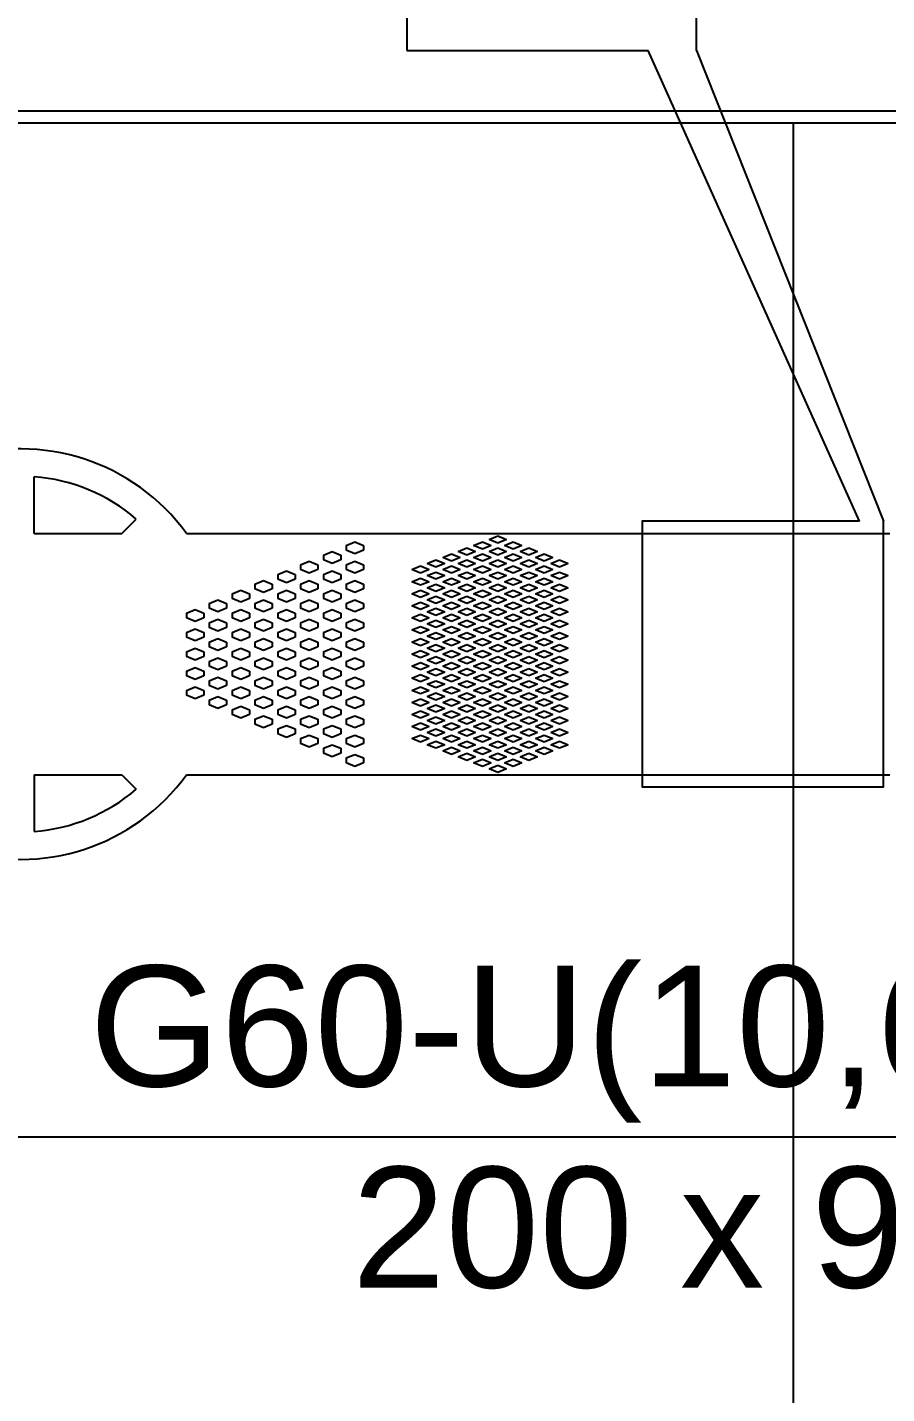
# Model space of a CAD drawing. Header units: inches. Extents: x -271009 to 5700, y -37000 to 38138.
# Drawn here: x -65672 to -62112, y -1062 to 4596 of the extents above; entities that cross this region are included whole.
import ezdxf

# ---------------------------------------------------------------- set-up
doc = ezdxf.new("R2010")
doc.units = ezdxf.units.IN
doc.header["$MEASUREMENT"] = 0
for name, color, linetype in [('Construction', 3, 'Continuous'), ('Electrodes', 4, 'Continuous'), ('PDMS', 6, 'Continuous')]:
    doc.layers.add(name, color=color, linetype=linetype)
doc.styles.get("Standard").update_dxf_attribs({"font": 'arial.ttf'})

msp = doc.modelspace()

# ---------------------------------------------------------------- linework, layer by layer
at = {"layer": 'Construction'}
for p, q in [((-62500, 4200), (-62500, -4200)), ((-57050, 0), (-67950, 0))]:
    msp.add_line(p, q, dxfattribs=at)
at = {"layer": 'Electrodes'}
for p, q in [((-64100, 4500), (-63100, 4500)), ((-62225, 2550), (-63100, 4500)), ((-62900, 4500), (-62125, 2550))]:
    msp.add_line(p, q, dxfattribs=at)
for points in [[(-62900, 4500), (-62900, 8500), (-64100, 8500), (-64100, 4500)], [(-62225, 2550), (-63125, 2550), (-63125, 1450), (-62125, 1450), (-62125, 2550)]]:
    msp.add_lwpolyline(points, dxfattribs=at)
at = {"layer": 'PDMS'}
for p, q in [((-65643.3, 2500), (-65643.3, 2734.5)), ((-65280.1, 2500), (-65220.7, 2559.4)), ((-65643.3, 2500), (-65280.1, 2500)), ((-65012.6, 2500), (-62100, 2500)), ((-63759.1, 2475), (-63723.1, 2490)), ((-63723.1, 2490), (-63687.1, 2475)), ((-64351.1, 2450), (-64315.1, 2465)), ((-64351.1, 2450), (-64351.1, 2430)), ((-64315.1, 2465), (-64279.1, 2450)), ((-64279.1, 2450), (-64279.1, 2430)), ((-63887.1, 2425), (-63851.1, 2440)), ((-63851.1, 2440), (-63815.1, 2425)), ((-63823.1, 2450), (-63787.1, 2465)), ((-63787.1, 2435), (-63823.1, 2450)), ((-63787.1, 2465), (-63751.1, 2450)), ((-63751.1, 2450), (-63787.1, 2435)), ((-63723.1, 2460), (-63759.1, 2475)), ((-63759.1, 2425), (-63723.1, 2440)), ((-63687.1, 2475), (-63723.1, 2460)), ((-63723.1, 2440), (-63687.1, 2425)), ((-63695.1, 2450), (-63659.1, 2465)), ((-63659.1, 2435), (-63695.1, 2450)), ((-63659.1, 2465), (-63623.1, 2450)), ((-63623.1, 2450), (-63659.1, 2435)), ((-63631.1, 2425), (-63595.1, 2440)), ((-63595.1, 2440), (-63559.1, 2425)), ((-64540.1, 2370), (-64504.1, 2385)), ((-64504.1, 2385), (-64468.1, 2370)), ((-64445.6, 2410), (-64409.6, 2425)), ((-64445.6, 2410), (-64445.6, 2390)), ((-64409.6, 2375), (-64445.6, 2390)), ((-64409.6, 2425), (-64373.6, 2410)), ((-64373.6, 2390), (-64409.6, 2375)), ((-64373.6, 2410), (-64373.6, 2390)), ((-64315.1, 2415), (-64351.1, 2430)), ((-64351.1, 2370), (-64315.1, 2385)), ((-64279.1, 2430), (-64315.1, 2415)), ((-64315.1, 2385), (-64279.1, 2370)), ((-64015.1, 2375), (-63979.1, 2390)), ((-63979.1, 2390), (-63943.1, 2375)), ((-63951.1, 2400), (-63915.1, 2415)), ((-63915.1, 2385), (-63951.1, 2400)), ((-63915.1, 2415), (-63879.1, 2400)), ((-63879.1, 2400), (-63915.1, 2385)), ((-63851.1, 2410), (-63887.1, 2425)), ((-63887.1, 2375), (-63851.1, 2390)), ((-63815.1, 2425), (-63851.1, 2410)), ((-63851.1, 2390), (-63815.1, 2375)), ((-63823.1, 2400), (-63787.1, 2415)), ((-63787.1, 2385), (-63823.1, 2400)), ((-63787.1, 2415), (-63751.1, 2400)), ((-63751.1, 2400), (-63787.1, 2385)), ((-63723.1, 2410), (-63759.1, 2425)), ((-63759.1, 2375), (-63723.1, 2390)), ((-63687.1, 2425), (-63723.1, 2410)), ((-63723.1, 2390), (-63687.1, 2375)), ((-63695.1, 2400), (-63659.1, 2415)), ((-63659.1, 2385), (-63695.1, 2400)), ((-63659.1, 2415), (-63623.1, 2400)), ((-63623.1, 2400), (-63659.1, 2385)), ((-63595.1, 2410), (-63631.1, 2425)), ((-63631.1, 2375), (-63595.1, 2390)), ((-63559.1, 2425), (-63595.1, 2410)), ((-63595.1, 2390), (-63559.1, 2375)), ((-63567.1, 2400), (-63531.1, 2415)), ((-63531.1, 2385), (-63567.1, 2400)), ((-63531.1, 2415), (-63495.1, 2400)), ((-63495.1, 2400), (-63531.1, 2385)), ((-63503.1, 2375), (-63467.1, 2390)), ((-63467.1, 2390), (-63431.1, 2375)), ((-64634.6, 2330), (-64598.6, 2345)), ((-64634.6, 2330), (-64634.6, 2310)), ((-64598.6, 2345), (-64562.6, 2330)), ((-64562.6, 2330), (-64562.6, 2310)), ((-64540.1, 2370), (-64540.1, 2350)), ((-64504.1, 2335), (-64540.1, 2350)), ((-64468.1, 2350), (-64504.1, 2335)), ((-64468.1, 2370), (-64468.1, 2350)), ((-64445.6, 2330), (-64409.6, 2345)), ((-64445.6, 2330), (-64445.6, 2310)), ((-64409.6, 2345), (-64373.6, 2330)), ((-64373.6, 2330), (-64373.6, 2310)), ((-64351.1, 2370), (-64351.1, 2350)), ((-64315.1, 2335), (-64351.1, 2350)), ((-64279.1, 2350), (-64315.1, 2335)), ((-64279.1, 2370), (-64279.1, 2350)), ((-64079.1, 2350), (-64043.1, 2365)), ((-64043.1, 2335), (-64079.1, 2350)), ((-64043.1, 2365), (-64007.1, 2350)), ((-64007.1, 2350), (-64043.1, 2335)), ((-63979.1, 2360), (-64015.1, 2375)), ((-64015.1, 2325), (-63979.1, 2340)), ((-63979.1, 2310), (-64015.1, 2325)), ((-63943.1, 2375), (-63979.1, 2360)), ((-63979.1, 2340), (-63943.1, 2325)), ((-63943.1, 2325), (-63979.1, 2310)), ((-63951.1, 2350), (-63915.1, 2365)), ((-63915.1, 2335), (-63951.1, 2350)), ((-63915.1, 2365), (-63879.1, 2350)), ((-63879.1, 2350), (-63915.1, 2335)), ((-63851.1, 2360), (-63887.1, 2375)), ((-63887.1, 2325), (-63851.1, 2340)), ((-63851.1, 2310), (-63887.1, 2325)), ((-63815.1, 2375), (-63851.1, 2360)), ((-63851.1, 2340), (-63815.1, 2325)), ((-63815.1, 2325), (-63851.1, 2310)), ((-63823.1, 2350), (-63787.1, 2365)), ((-63787.1, 2335), (-63823.1, 2350)), ((-63787.1, 2365), (-63751.1, 2350)), ((-63751.1, 2350), (-63787.1, 2335)), ((-63723.1, 2360), (-63759.1, 2375)), ((-63759.1, 2325), (-63723.1, 2340)), ((-63723.1, 2310), (-63759.1, 2325)), ((-63687.1, 2375), (-63723.1, 2360)), ((-63723.1, 2340), (-63687.1, 2325)), ((-63687.1, 2325), (-63723.1, 2310)), ((-63695.1, 2350), (-63659.1, 2365)), ((-63659.1, 2335), (-63695.1, 2350)), ((-63659.1, 2365), (-63623.1, 2350)), ((-63623.1, 2350), (-63659.1, 2335)), ((-63595.1, 2360), (-63631.1, 2375)), ((-63631.1, 2325), (-63595.1, 2340)), ((-63595.1, 2310), (-63631.1, 2325)), ((-63559.1, 2375), (-63595.1, 2360)), ((-63595.1, 2340), (-63559.1, 2325)), ((-63559.1, 2325), (-63595.1, 2310)), ((-63567.1, 2350), (-63531.1, 2365)), ((-63531.1, 2335), (-63567.1, 2350)), ((-63531.1, 2365), (-63495.1, 2350)), ((-63495.1, 2350), (-63531.1, 2335)), ((-63467.1, 2360), (-63503.1, 2375)), ((-63503.1, 2325), (-63467.1, 2340)), ((-63467.1, 2310), (-63503.1, 2325)), ((-63431.1, 2375), (-63467.1, 2360)), ((-63467.1, 2340), (-63431.1, 2325)), ((-63431.1, 2325), (-63467.1, 2310)), ((-64823.6, 2250), (-64787.6, 2265)), ((-64787.6, 2265), (-64751.6, 2250)), ((-64729.1, 2290), (-64693.1, 2305)), ((-64729.1, 2290), (-64729.1, 2270)), ((-64693.1, 2255), (-64729.1, 2270)), ((-64693.1, 2305), (-64657.1, 2290)), ((-64657.1, 2270), (-64693.1, 2255)), ((-64657.1, 2290), (-64657.1, 2270)), ((-64598.6, 2295), (-64634.6, 2310)), ((-64634.6, 2250), (-64598.6, 2265)), ((-64562.6, 2310), (-64598.6, 2295)), ((-64598.6, 2265), (-64562.6, 2250)), ((-64540.1, 2290), (-64504.1, 2305)), ((-64540.1, 2290), (-64540.1, 2270)), ((-64504.1, 2255), (-64540.1, 2270)), ((-64504.1, 2305), (-64468.1, 2290)), ((-64468.1, 2270), (-64504.1, 2255)), ((-64468.1, 2290), (-64468.1, 2270)), ((-64409.6, 2295), (-64445.6, 2310)), ((-64445.6, 2250), (-64409.6, 2265)), ((-64373.6, 2310), (-64409.6, 2295)), ((-64409.6, 2265), (-64373.6, 2250)), ((-64351.1, 2290), (-64315.1, 2305)), ((-64351.1, 2290), (-64351.1, 2270)), ((-64315.1, 2255), (-64351.1, 2270)), ((-64315.1, 2305), (-64279.1, 2290)), ((-64279.1, 2270), (-64315.1, 2255)), ((-64279.1, 2290), (-64279.1, 2270)), ((-64079.1, 2300), (-64043.1, 2315)), ((-64043.1, 2285), (-64079.1, 2300)), ((-64079.1, 2250), (-64043.1, 2265)), ((-64043.1, 2315), (-64007.1, 2300)), ((-64007.1, 2300), (-64043.1, 2285)), ((-64043.1, 2265), (-64007.1, 2250)), ((-64015.1, 2275), (-63979.1, 2290)), ((-63979.1, 2260), (-64015.1, 2275)), ((-63979.1, 2290), (-63943.1, 2275)), ((-63943.1, 2275), (-63979.1, 2260)), ((-63951.1, 2300), (-63915.1, 2315)), ((-63915.1, 2285), (-63951.1, 2300)), ((-63951.1, 2250), (-63915.1, 2265)), ((-63915.1, 2315), (-63879.1, 2300)), ((-63879.1, 2300), (-63915.1, 2285)), ((-63915.1, 2265), (-63879.1, 2250)), ((-63887.1, 2275), (-63851.1, 2290)), ((-63851.1, 2260), (-63887.1, 2275)), ((-63851.1, 2290), (-63815.1, 2275)), ((-63815.1, 2275), (-63851.1, 2260)), ((-63823.1, 2300), (-63787.1, 2315)), ((-63787.1, 2285), (-63823.1, 2300)), ((-63823.1, 2250), (-63787.1, 2265)), ((-63787.1, 2315), (-63751.1, 2300)), ((-63751.1, 2300), (-63787.1, 2285)), ((-63787.1, 2265), (-63751.1, 2250)), ((-63759.1, 2275), (-63723.1, 2290)), ((-63723.1, 2260), (-63759.1, 2275)), ((-63723.1, 2290), (-63687.1, 2275)), ((-63687.1, 2275), (-63723.1, 2260)), ((-63695.1, 2300), (-63659.1, 2315)), ((-63659.1, 2285), (-63695.1, 2300)), ((-63695.1, 2250), (-63659.1, 2265)), ((-63659.1, 2315), (-63623.1, 2300)), ((-63623.1, 2300), (-63659.1, 2285)), ((-63659.1, 2265), (-63623.1, 2250)), ((-63631.1, 2275), (-63595.1, 2290)), ((-63595.1, 2260), (-63631.1, 2275)), ((-63595.1, 2290), (-63559.1, 2275)), ((-63559.1, 2275), (-63595.1, 2260)), ((-63567.1, 2300), (-63531.1, 2315)), ((-63531.1, 2285), (-63567.1, 2300)), ((-63567.1, 2250), (-63531.1, 2265)), ((-63531.1, 2315), (-63495.1, 2300)), ((-63495.1, 2300), (-63531.1, 2285)), ((-63531.1, 2265), (-63495.1, 2250)), ((-63503.1, 2275), (-63467.1, 2290)), ((-63467.1, 2260), (-63503.1, 2275)), ((-63467.1, 2290), (-63431.1, 2275)), ((-63431.1, 2275), (-63467.1, 2260)), ((-64918.1, 2210), (-64882.1, 2225)), ((-64918.1, 2210), (-64918.1, 2190)), ((-64882.1, 2225), (-64846.1, 2210)), ((-64846.1, 2210), (-64846.1, 2190)), ((-64823.6, 2250), (-64823.6, 2230)), ((-64787.6, 2215), (-64823.6, 2230)), ((-64751.6, 2230), (-64787.6, 2215)), ((-64751.6, 2250), (-64751.6, 2230)), ((-64729.1, 2210), (-64693.1, 2225)), ((-64729.1, 2210), (-64729.1, 2190)), ((-64693.1, 2225), (-64657.1, 2210)), ((-64657.1, 2210), (-64657.1, 2190)), ((-64634.6, 2250), (-64634.6, 2230)), ((-64598.6, 2215), (-64634.6, 2230)), ((-64562.6, 2230), (-64598.6, 2215)), ((-64562.6, 2250), (-64562.6, 2230)), ((-64540.1, 2210), (-64504.1, 2225)), ((-64540.1, 2210), (-64540.1, 2190)), ((-64504.1, 2225), (-64468.1, 2210)), ((-64468.1, 2210), (-64468.1, 2190)), ((-64445.6, 2250), (-64445.6, 2230)), ((-64409.6, 2215), (-64445.6, 2230)), ((-64373.6, 2230), (-64409.6, 2215)), ((-64373.6, 2250), (-64373.6, 2230)), ((-64351.1, 2210), (-64315.1, 2225)), ((-64351.1, 2210), (-64351.1, 2190)), ((-64315.1, 2225), (-64279.1, 2210)), ((-64279.1, 2210), (-64279.1, 2190)), ((-64043.1, 2235), (-64079.1, 2250)), ((-64079.1, 2200), (-64043.1, 2215)), ((-64007.1, 2250), (-64043.1, 2235)), ((-64043.1, 2215), (-64007.1, 2200)), ((-64015.1, 2225), (-63979.1, 2240)), ((-63979.1, 2210), (-64015.1, 2225)), ((-63979.1, 2240), (-63943.1, 2225)), ((-63943.1, 2225), (-63979.1, 2210)), ((-63915.1, 2235), (-63951.1, 2250)), ((-63951.1, 2200), (-63915.1, 2215)), ((-63879.1, 2250), (-63915.1, 2235)), ((-63915.1, 2215), (-63879.1, 2200)), ((-63887.1, 2225), (-63851.1, 2240)), ((-63851.1, 2210), (-63887.1, 2225)), ((-63851.1, 2240), (-63815.1, 2225)), ((-63815.1, 2225), (-63851.1, 2210)), ((-63787.1, 2235), (-63823.1, 2250)), ((-63823.1, 2200), (-63787.1, 2215)), ((-63751.1, 2250), (-63787.1, 2235)), ((-63787.1, 2215), (-63751.1, 2200)), ((-63759.1, 2225), (-63723.1, 2240)), ((-63723.1, 2210), (-63759.1, 2225)), ((-63723.1, 2240), (-63687.1, 2225)), ((-63687.1, 2225), (-63723.1, 2210)), ((-63659.1, 2235), (-63695.1, 2250)), ((-63695.1, 2200), (-63659.1, 2215)), ((-63623.1, 2250), (-63659.1, 2235)), ((-63659.1, 2215), (-63623.1, 2200)), ((-63631.1, 2225), (-63595.1, 2240)), ((-63595.1, 2210), (-63631.1, 2225)), ((-63595.1, 2240), (-63559.1, 2225)), ((-63559.1, 2225), (-63595.1, 2210)), ((-63531.1, 2235), (-63567.1, 2250)), ((-63567.1, 2200), (-63531.1, 2215)), ((-63495.1, 2250), (-63531.1, 2235)), ((-63531.1, 2215), (-63495.1, 2200)), ((-63503.1, 2225), (-63467.1, 2240)), ((-63467.1, 2210), (-63503.1, 2225)), ((-63467.1, 2240), (-63431.1, 2225)), ((-63431.1, 2225), (-63467.1, 2210)), ((-65012.6, 2170), (-64976.6, 2185)), ((-65012.6, 2170), (-65012.6, 2150)), ((-64976.6, 2185), (-64940.6, 2170)), ((-64940.6, 2170), (-64940.6, 2150)), ((-64882.1, 2175), (-64918.1, 2190)), ((-64846.1, 2190), (-64882.1, 2175)), ((-64823.6, 2170), (-64787.6, 2185)), ((-64823.6, 2170), (-64823.6, 2150)), ((-64787.6, 2185), (-64751.6, 2170)), ((-64751.6, 2170), (-64751.6, 2150)), ((-64693.1, 2175), (-64729.1, 2190)), ((-64657.1, 2190), (-64693.1, 2175)), ((-64634.6, 2170), (-64598.6, 2185)), ((-64634.6, 2170), (-64634.6, 2150)), ((-64598.6, 2185), (-64562.6, 2170)), ((-64562.6, 2170), (-64562.6, 2150)), ((-64504.1, 2175), (-64540.1, 2190)), ((-64468.1, 2190), (-64504.1, 2175)), ((-64445.6, 2170), (-64409.6, 2185)), ((-64445.6, 2170), (-64445.6, 2150)), ((-64409.6, 2185), (-64373.6, 2170)), ((-64373.6, 2170), (-64373.6, 2150)), ((-64315.1, 2175), (-64351.1, 2190)), ((-64279.1, 2190), (-64315.1, 2175)), ((-64043.1, 2185), (-64079.1, 2200)), ((-64079.1, 2150), (-64043.1, 2165)), ((-64007.1, 2200), (-64043.1, 2185)), ((-64043.1, 2165), (-64007.1, 2150)), ((-64015.1, 2175), (-63979.1, 2190)), ((-63979.1, 2160), (-64015.1, 2175)), ((-63979.1, 2190), (-63943.1, 2175)), ((-63943.1, 2175), (-63979.1, 2160)), ((-63915.1, 2185), (-63951.1, 2200)), ((-63951.1, 2150), (-63915.1, 2165)), ((-63879.1, 2200), (-63915.1, 2185)), ((-63915.1, 2165), (-63879.1, 2150)), ((-63887.1, 2175), (-63851.1, 2190)), ((-63851.1, 2160), (-63887.1, 2175)), ((-63851.1, 2190), (-63815.1, 2175)), ((-63815.1, 2175), (-63851.1, 2160)), ((-63787.1, 2185), (-63823.1, 2200)), ((-63823.1, 2150), (-63787.1, 2165)), ((-63751.1, 2200), (-63787.1, 2185)), ((-63787.1, 2165), (-63751.1, 2150)), ((-63759.1, 2175), (-63723.1, 2190)), ((-63723.1, 2160), (-63759.1, 2175)), ((-63723.1, 2190), (-63687.1, 2175)), ((-63687.1, 2175), (-63723.1, 2160)), ((-63659.1, 2185), (-63695.1, 2200)), ((-63695.1, 2150), (-63659.1, 2165)), ((-63623.1, 2200), (-63659.1, 2185)), ((-63659.1, 2165), (-63623.1, 2150)), ((-63631.1, 2175), (-63595.1, 2190)), ((-63595.1, 2160), (-63631.1, 2175)), ((-63595.1, 2190), (-63559.1, 2175)), ((-63559.1, 2175), (-63595.1, 2160)), ((-63531.1, 2185), (-63567.1, 2200)), ((-63567.1, 2150), (-63531.1, 2165)), ((-63495.1, 2200), (-63531.1, 2185)), ((-63531.1, 2165), (-63495.1, 2150)), ((-63503.1, 2175), (-63467.1, 2190)), ((-63467.1, 2160), (-63503.1, 2175)), ((-63467.1, 2190), (-63431.1, 2175)), ((-63431.1, 2175), (-63467.1, 2160)), ((-64976.6, 2135), (-65012.6, 2150)), ((-65012.6, 2090), (-64976.6, 2105)), ((-64940.6, 2150), (-64976.6, 2135)), ((-64976.6, 2105), (-64940.6, 2090)), ((-64918.1, 2130), (-64882.1, 2145)), ((-64918.1, 2130), (-64918.1, 2110)), ((-64882.1, 2095), (-64918.1, 2110)), ((-64882.1, 2145), (-64846.1, 2130)), ((-64846.1, 2110), (-64882.1, 2095)), ((-64846.1, 2130), (-64846.1, 2110)), ((-64787.6, 2135), (-64823.6, 2150)), ((-64823.6, 2090), (-64787.6, 2105)), ((-64751.6, 2150), (-64787.6, 2135)), ((-64787.6, 2105), (-64751.6, 2090)), ((-64729.1, 2130), (-64693.1, 2145)), ((-64729.1, 2130), (-64729.1, 2110)), ((-64693.1, 2095), (-64729.1, 2110)), ((-64693.1, 2145), (-64657.1, 2130)), ((-64657.1, 2110), (-64693.1, 2095)), ((-64657.1, 2130), (-64657.1, 2110)), ((-64598.6, 2135), (-64634.6, 2150)), ((-64634.6, 2090), (-64598.6, 2105)), ((-64562.6, 2150), (-64598.6, 2135)), ((-64598.6, 2105), (-64562.6, 2090)), ((-64540.1, 2130), (-64504.1, 2145)), ((-64540.1, 2130), (-64540.1, 2110)), ((-64504.1, 2095), (-64540.1, 2110)), ((-64504.1, 2145), (-64468.1, 2130)), ((-64468.1, 2110), (-64504.1, 2095)), ((-64468.1, 2130), (-64468.1, 2110)), ((-64409.6, 2135), (-64445.6, 2150)), ((-64445.6, 2090), (-64409.6, 2105)), ((-64373.6, 2150), (-64409.6, 2135)), ((-64409.6, 2105), (-64373.6, 2090)), ((-64351.1, 2130), (-64315.1, 2145)), ((-64351.1, 2130), (-64351.1, 2110)), ((-64315.1, 2095), (-64351.1, 2110)), ((-64315.1, 2145), (-64279.1, 2130)), ((-64279.1, 2110), (-64315.1, 2095)), ((-64279.1, 2130), (-64279.1, 2110)), ((-64043.1, 2135), (-64079.1, 2150)), ((-64079.1, 2100), (-64043.1, 2115)), ((-64043.1, 2085), (-64079.1, 2100)), ((-64007.1, 2150), (-64043.1, 2135)), ((-64043.1, 2115), (-64007.1, 2100)), ((-64007.1, 2100), (-64043.1, 2085)), ((-64015.1, 2125), (-63979.1, 2140)), ((-63979.1, 2110), (-64015.1, 2125)), ((-63979.1, 2140), (-63943.1, 2125)), ((-63943.1, 2125), (-63979.1, 2110)), ((-63915.1, 2135), (-63951.1, 2150)), ((-63951.1, 2100), (-63915.1, 2115)), ((-63915.1, 2085), (-63951.1, 2100)), ((-63879.1, 2150), (-63915.1, 2135)), ((-63915.1, 2115), (-63879.1, 2100)), ((-63879.1, 2100), (-63915.1, 2085)), ((-63887.1, 2125), (-63851.1, 2140)), ((-63851.1, 2110), (-63887.1, 2125)), ((-63851.1, 2140), (-63815.1, 2125)), ((-63815.1, 2125), (-63851.1, 2110)), ((-63787.1, 2135), (-63823.1, 2150)), ((-63823.1, 2100), (-63787.1, 2115)), ((-63787.1, 2085), (-63823.1, 2100)), ((-63751.1, 2150), (-63787.1, 2135)), ((-63787.1, 2115), (-63751.1, 2100)), ((-63751.1, 2100), (-63787.1, 2085)), ((-63759.1, 2125), (-63723.1, 2140)), ((-63723.1, 2110), (-63759.1, 2125)), ((-63723.1, 2140), (-63687.1, 2125)), ((-63687.1, 2125), (-63723.1, 2110)), ((-63659.1, 2135), (-63695.1, 2150)), ((-63695.1, 2100), (-63659.1, 2115)), ((-63659.1, 2085), (-63695.1, 2100)), ((-63623.1, 2150), (-63659.1, 2135)), ((-63659.1, 2115), (-63623.1, 2100)), ((-63623.1, 2100), (-63659.1, 2085)), ((-63631.1, 2125), (-63595.1, 2140)), ((-63595.1, 2110), (-63631.1, 2125)), ((-63595.1, 2140), (-63559.1, 2125)), ((-63559.1, 2125), (-63595.1, 2110)), ((-63531.1, 2135), (-63567.1, 2150)), ((-63567.1, 2100), (-63531.1, 2115)), ((-63531.1, 2085), (-63567.1, 2100)), ((-63495.1, 2150), (-63531.1, 2135)), ((-63531.1, 2115), (-63495.1, 2100)), ((-63495.1, 2100), (-63531.1, 2085)), ((-63503.1, 2125), (-63467.1, 2140)), ((-63467.1, 2110), (-63503.1, 2125)), ((-63467.1, 2140), (-63431.1, 2125)), ((-63431.1, 2125), (-63467.1, 2110)), ((-65012.6, 2090), (-65012.6, 2070)), ((-64976.6, 2055), (-65012.6, 2070)), ((-64940.6, 2070), (-64976.6, 2055)), ((-64940.6, 2090), (-64940.6, 2070)), ((-64918.1, 2050), (-64882.1, 2065)), ((-64918.1, 2050), (-64918.1, 2030)), ((-64882.1, 2065), (-64846.1, 2050)), ((-64846.1, 2050), (-64846.1, 2030)), ((-64823.6, 2090), (-64823.6, 2070)), ((-64787.6, 2055), (-64823.6, 2070)), ((-64751.6, 2070), (-64787.6, 2055)), ((-64751.6, 2090), (-64751.6, 2070)), ((-64729.1, 2050), (-64693.1, 2065)), ((-64729.1, 2050), (-64729.1, 2030)), ((-64693.1, 2065), (-64657.1, 2050)), ((-64657.1, 2050), (-64657.1, 2030)), ((-64634.6, 2090), (-64634.6, 2070)), ((-64598.6, 2055), (-64634.6, 2070)), ((-64562.6, 2070), (-64598.6, 2055)), ((-64562.6, 2090), (-64562.6, 2070)), ((-64540.1, 2050), (-64504.1, 2065)), ((-64540.1, 2050), (-64540.1, 2030)), ((-64504.1, 2065), (-64468.1, 2050)), ((-64468.1, 2050), (-64468.1, 2030)), ((-64445.6, 2090), (-64445.6, 2070)), ((-64409.6, 2055), (-64445.6, 2070)), ((-64373.6, 2070), (-64409.6, 2055)), ((-64373.6, 2090), (-64373.6, 2070)), ((-64351.1, 2050), (-64315.1, 2065)), ((-64351.1, 2050), (-64351.1, 2030)), ((-64315.1, 2065), (-64279.1, 2050)), ((-64279.1, 2050), (-64279.1, 2030)), ((-64079.1, 2050), (-64043.1, 2065)), ((-64043.1, 2035), (-64079.1, 2050)), ((-64043.1, 2065), (-64007.1, 2050)), ((-64007.1, 2050), (-64043.1, 2035)), ((-64015.1, 2075), (-63979.1, 2090)), ((-63979.1, 2060), (-64015.1, 2075)), ((-64015.1, 2025), (-63979.1, 2040)), ((-63979.1, 2090), (-63943.1, 2075)), ((-63943.1, 2075), (-63979.1, 2060)), ((-63979.1, 2040), (-63943.1, 2025)), ((-63951.1, 2050), (-63915.1, 2065)), ((-63915.1, 2035), (-63951.1, 2050)), ((-63915.1, 2065), (-63879.1, 2050)), ((-63879.1, 2050), (-63915.1, 2035)), ((-63887.1, 2075), (-63851.1, 2090)), ((-63851.1, 2060), (-63887.1, 2075)), ((-63887.1, 2025), (-63851.1, 2040)), ((-63851.1, 2090), (-63815.1, 2075)), ((-63815.1, 2075), (-63851.1, 2060)), ((-63851.1, 2040), (-63815.1, 2025)), ((-63823.1, 2050), (-63787.1, 2065)), ((-63787.1, 2035), (-63823.1, 2050)), ((-63787.1, 2065), (-63751.1, 2050)), ((-63751.1, 2050), (-63787.1, 2035)), ((-63759.1, 2075), (-63723.1, 2090)), ((-63723.1, 2060), (-63759.1, 2075)), ((-63759.1, 2025), (-63723.1, 2040)), ((-63723.1, 2090), (-63687.1, 2075)), ((-63687.1, 2075), (-63723.1, 2060)), ((-63723.1, 2040), (-63687.1, 2025)), ((-63695.1, 2050), (-63659.1, 2065)), ((-63659.1, 2035), (-63695.1, 2050)), ((-63659.1, 2065), (-63623.1, 2050)), ((-63623.1, 2050), (-63659.1, 2035)), ((-63631.1, 2075), (-63595.1, 2090)), ((-63595.1, 2060), (-63631.1, 2075)), ((-63631.1, 2025), (-63595.1, 2040)), ((-63595.1, 2090), (-63559.1, 2075)), ((-63559.1, 2075), (-63595.1, 2060)), ((-63595.1, 2040), (-63559.1, 2025)), ((-63567.1, 2050), (-63531.1, 2065)), ((-63531.1, 2035), (-63567.1, 2050)), ((-63531.1, 2065), (-63495.1, 2050)), ((-63495.1, 2050), (-63531.1, 2035)), ((-63503.1, 2075), (-63467.1, 2090)), ((-63467.1, 2060), (-63503.1, 2075)), ((-63503.1, 2025), (-63467.1, 2040)), ((-63467.1, 2090), (-63431.1, 2075)), ((-63431.1, 2075), (-63467.1, 2060)), ((-63467.1, 2040), (-63431.1, 2025)), ((-65012.6, 2010), (-64976.6, 2025)), ((-65012.6, 2010), (-65012.6, 1990)), ((-64976.6, 1975), (-65012.6, 1990)), ((-64976.6, 2025), (-64940.6, 2010)), ((-64940.6, 1990), (-64976.6, 1975)), ((-64940.6, 2010), (-64940.6, 1990)), ((-64882.1, 2015), (-64918.1, 2030)), ((-64918.1, 1970), (-64882.1, 1985)), ((-64846.1, 2030), (-64882.1, 2015)), ((-64882.1, 1985), (-64846.1, 1970)), ((-64823.6, 2010), (-64787.6, 2025)), ((-64823.6, 2010), (-64823.6, 1990)), ((-64787.6, 1975), (-64823.6, 1990)), ((-64787.6, 2025), (-64751.6, 2010)), ((-64751.6, 1990), (-64787.6, 1975)), ((-64751.6, 2010), (-64751.6, 1990)), ((-64693.1, 2015), (-64729.1, 2030)), ((-64729.1, 1970), (-64693.1, 1985)), ((-64657.1, 2030), (-64693.1, 2015)), ((-64693.1, 1985), (-64657.1, 1970)), ((-64634.6, 2010), (-64598.6, 2025)), ((-64634.6, 2010), (-64634.6, 1990)), ((-64598.6, 1975), (-64634.6, 1990)), ((-64598.6, 2025), (-64562.6, 2010)), ((-64562.6, 1990), (-64598.6, 1975)), ((-64562.6, 2010), (-64562.6, 1990)), ((-64504.1, 2015), (-64540.1, 2030)), ((-64540.1, 1970), (-64504.1, 1985)), ((-64468.1, 2030), (-64504.1, 2015)), ((-64504.1, 1985), (-64468.1, 1970)), ((-64445.6, 2010), (-64409.6, 2025)), ((-64445.6, 2010), (-64445.6, 1990)), ((-64409.6, 1975), (-64445.6, 1990)), ((-64409.6, 2025), (-64373.6, 2010)), ((-64373.6, 1990), (-64409.6, 1975)), ((-64373.6, 2010), (-64373.6, 1990)), ((-64315.1, 2015), (-64351.1, 2030)), ((-64351.1, 1970), (-64315.1, 1985)), ((-64279.1, 2030), (-64315.1, 2015)), ((-64315.1, 1985), (-64279.1, 1970)), ((-64079.1, 2000), (-64043.1, 2015)), ((-64043.1, 1985), (-64079.1, 2000)), ((-64043.1, 2015), (-64007.1, 2000)), ((-64007.1, 2000), (-64043.1, 1985)), ((-63979.1, 2010), (-64015.1, 2025)), ((-64015.1, 1975), (-63979.1, 1990)), ((-63943.1, 2025), (-63979.1, 2010)), ((-63979.1, 1990), (-63943.1, 1975)), ((-63951.1, 2000), (-63915.1, 2015)), ((-63915.1, 1985), (-63951.1, 2000)), ((-63915.1, 2015), (-63879.1, 2000)), ((-63879.1, 2000), (-63915.1, 1985)), ((-63851.1, 2010), (-63887.1, 2025)), ((-63887.1, 1975), (-63851.1, 1990)), ((-63815.1, 2025), (-63851.1, 2010)), ((-63851.1, 1990), (-63815.1, 1975)), ((-63823.1, 2000), (-63787.1, 2015)), ((-63787.1, 1985), (-63823.1, 2000)), ((-63787.1, 2015), (-63751.1, 2000)), ((-63751.1, 2000), (-63787.1, 1985)), ((-63723.1, 2010), (-63759.1, 2025)), ((-63759.1, 1975), (-63723.1, 1990)), ((-63687.1, 2025), (-63723.1, 2010)), ((-63723.1, 1990), (-63687.1, 1975)), ((-63695.1, 2000), (-63659.1, 2015)), ((-63659.1, 1985), (-63695.1, 2000)), ((-63659.1, 2015), (-63623.1, 2000)), ((-63623.1, 2000), (-63659.1, 1985)), ((-63595.1, 2010), (-63631.1, 2025)), ((-63631.1, 1975), (-63595.1, 1990)), ((-63559.1, 2025), (-63595.1, 2010)), ((-63595.1, 1990), (-63559.1, 1975)), ((-63567.1, 2000), (-63531.1, 2015)), ((-63531.1, 1985), (-63567.1, 2000)), ((-63531.1, 2015), (-63495.1, 2000)), ((-63495.1, 2000), (-63531.1, 1985)), ((-63467.1, 2010), (-63503.1, 2025)), ((-63503.1, 1975), (-63467.1, 1990)), ((-63431.1, 2025), (-63467.1, 2010)), ((-63467.1, 1990), (-63431.1, 1975)), ((-65012.6, 1930), (-64976.6, 1945)), ((-65012.6, 1930), (-65012.6, 1910)), ((-64976.6, 1945), (-64940.6, 1930)), ((-64940.6, 1930), (-64940.6, 1910)), ((-64918.1, 1970), (-64918.1, 1950)), ((-64882.1, 1935), (-64918.1, 1950)), ((-64846.1, 1950), (-64882.1, 1935)), ((-64846.1, 1970), (-64846.1, 1950)), ((-64823.6, 1930), (-64787.6, 1945)), ((-64823.6, 1930), (-64823.6, 1910)), ((-64787.6, 1945), (-64751.6, 1930)), ((-64751.6, 1930), (-64751.6, 1910)), ((-64729.1, 1970), (-64729.1, 1950)), ((-64693.1, 1935), (-64729.1, 1950)), ((-64657.1, 1950), (-64693.1, 1935)), ((-64657.1, 1970), (-64657.1, 1950)), ((-64634.6, 1930), (-64598.6, 1945)), ((-64634.6, 1930), (-64634.6, 1910)), ((-64598.6, 1945), (-64562.6, 1930)), ((-64562.6, 1930), (-64562.6, 1910)), ((-64540.1, 1970), (-64540.1, 1950)), ((-64504.1, 1935), (-64540.1, 1950)), ((-64468.1, 1950), (-64504.1, 1935)), ((-64468.1, 1970), (-64468.1, 1950)), ((-64445.6, 1930), (-64409.6, 1945)), ((-64445.6, 1930), (-64445.6, 1910)), ((-64409.6, 1945), (-64373.6, 1930)), ((-64373.6, 1930), (-64373.6, 1910)), ((-64351.1, 1970), (-64351.1, 1950)), ((-64315.1, 1935), (-64351.1, 1950)), ((-64279.1, 1950), (-64315.1, 1935)), ((-64279.1, 1970), (-64279.1, 1950)), ((-64079.1, 1950), (-64043.1, 1965)), ((-64043.1, 1935), (-64079.1, 1950)), ((-64043.1, 1965), (-64007.1, 1950)), ((-64007.1, 1950), (-64043.1, 1935)), ((-63979.1, 1960), (-64015.1, 1975)), ((-64015.1, 1925), (-63979.1, 1940)), ((-63979.1, 1910), (-64015.1, 1925)), ((-63943.1, 1975), (-63979.1, 1960)), ((-63979.1, 1940), (-63943.1, 1925)), ((-63943.1, 1925), (-63979.1, 1910)), ((-63951.1, 1950), (-63915.1, 1965)), ((-63915.1, 1935), (-63951.1, 1950)), ((-63915.1, 1965), (-63879.1, 1950)), ((-63879.1, 1950), (-63915.1, 1935)), ((-63851.1, 1960), (-63887.1, 1975)), ((-63887.1, 1925), (-63851.1, 1940)), ((-63851.1, 1910), (-63887.1, 1925)), ((-63815.1, 1975), (-63851.1, 1960)), ((-63851.1, 1940), (-63815.1, 1925)), ((-63815.1, 1925), (-63851.1, 1910)), ((-63823.1, 1950), (-63787.1, 1965)), ((-63787.1, 1935), (-63823.1, 1950)), ((-63787.1, 1965), (-63751.1, 1950)), ((-63751.1, 1950), (-63787.1, 1935)), ((-63723.1, 1960), (-63759.1, 1975)), ((-63759.1, 1925), (-63723.1, 1940)), ((-63723.1, 1910), (-63759.1, 1925)), ((-63687.1, 1975), (-63723.1, 1960)), ((-63723.1, 1940), (-63687.1, 1925)), ((-63687.1, 1925), (-63723.1, 1910)), ((-63695.1, 1950), (-63659.1, 1965)), ((-63659.1, 1935), (-63695.1, 1950)), ((-63659.1, 1965), (-63623.1, 1950)), ((-63623.1, 1950), (-63659.1, 1935)), ((-63595.1, 1960), (-63631.1, 1975)), ((-63631.1, 1925), (-63595.1, 1940)), ((-63595.1, 1910), (-63631.1, 1925)), ((-63559.1, 1975), (-63595.1, 1960)), ((-63595.1, 1940), (-63559.1, 1925)), ((-63559.1, 1925), (-63595.1, 1910)), ((-63567.1, 1950), (-63531.1, 1965)), ((-63531.1, 1935), (-63567.1, 1950)), ((-63531.1, 1965), (-63495.1, 1950)), ((-63495.1, 1950), (-63531.1, 1935)), ((-63467.1, 1960), (-63503.1, 1975)), ((-63503.1, 1925), (-63467.1, 1940)), ((-63467.1, 1910), (-63503.1, 1925)), ((-63431.1, 1975), (-63467.1, 1960)), ((-63467.1, 1940), (-63431.1, 1925)), ((-63431.1, 1925), (-63467.1, 1910)), ((-64976.6, 1895), (-65012.6, 1910)), ((-64940.6, 1910), (-64976.6, 1895)), ((-64918.1, 1890), (-64882.1, 1905)), ((-64918.1, 1890), (-64918.1, 1870)), ((-64882.1, 1855), (-64918.1, 1870)), ((-64882.1, 1905), (-64846.1, 1890)), ((-64846.1, 1870), (-64882.1, 1855)), ((-64846.1, 1890), (-64846.1, 1870)), ((-64787.6, 1895), (-64823.6, 1910)), ((-64751.6, 1910), (-64787.6, 1895)), ((-64729.1, 1890), (-64693.1, 1905)), ((-64729.1, 1890), (-64729.1, 1870)), ((-64693.1, 1855), (-64729.1, 1870)), ((-64693.1, 1905), (-64657.1, 1890)), ((-64657.1, 1870), (-64693.1, 1855)), ((-64657.1, 1890), (-64657.1, 1870)), ((-64598.6, 1895), (-64634.6, 1910)), ((-64562.6, 1910), (-64598.6, 1895)), ((-64540.1, 1890), (-64504.1, 1905)), ((-64540.1, 1890), (-64540.1, 1870)), ((-64504.1, 1855), (-64540.1, 1870)), ((-64504.1, 1905), (-64468.1, 1890)), ((-64468.1, 1870), (-64504.1, 1855)), ((-64468.1, 1890), (-64468.1, 1870)), ((-64409.6, 1895), (-64445.6, 1910)), ((-64373.6, 1910), (-64409.6, 1895)), ((-64351.1, 1890), (-64315.1, 1905)), ((-64351.1, 1890), (-64351.1, 1870)), ((-64315.1, 1855), (-64351.1, 1870)), ((-64315.1, 1905), (-64279.1, 1890)), ((-64279.1, 1870), (-64315.1, 1855)), ((-64279.1, 1890), (-64279.1, 1870)), ((-64079.1, 1900), (-64043.1, 1915)), ((-64043.1, 1885), (-64079.1, 1900)), ((-64043.1, 1915), (-64007.1, 1900)), ((-64007.1, 1900), (-64043.1, 1885)), ((-64015.1, 1875), (-63979.1, 1890)), ((-63979.1, 1860), (-64015.1, 1875)), ((-63979.1, 1890), (-63943.1, 1875)), ((-63943.1, 1875), (-63979.1, 1860)), ((-63951.1, 1900), (-63915.1, 1915)), ((-63915.1, 1885), (-63951.1, 1900)), ((-63915.1, 1915), (-63879.1, 1900)), ((-63879.1, 1900), (-63915.1, 1885)), ((-63887.1, 1875), (-63851.1, 1890)), ((-63851.1, 1860), (-63887.1, 1875)), ((-63851.1, 1890), (-63815.1, 1875)), ((-63815.1, 1875), (-63851.1, 1860)), ((-63823.1, 1900), (-63787.1, 1915)), ((-63787.1, 1885), (-63823.1, 1900)), ((-63787.1, 1915), (-63751.1, 1900)), ((-63751.1, 1900), (-63787.1, 1885)), ((-63759.1, 1875), (-63723.1, 1890)), ((-63723.1, 1860), (-63759.1, 1875)), ((-63723.1, 1890), (-63687.1, 1875)), ((-63687.1, 1875), (-63723.1, 1860)), ((-63695.1, 1900), (-63659.1, 1915)), ((-63659.1, 1885), (-63695.1, 1900)), ((-63659.1, 1915), (-63623.1, 1900)), ((-63623.1, 1900), (-63659.1, 1885)), ((-63631.1, 1875), (-63595.1, 1890)), ((-63595.1, 1860), (-63631.1, 1875)), ((-63595.1, 1890), (-63559.1, 1875)), ((-63559.1, 1875), (-63595.1, 1860)), ((-63567.1, 1900), (-63531.1, 1915)), ((-63531.1, 1885), (-63567.1, 1900)), ((-63531.1, 1915), (-63495.1, 1900)), ((-63495.1, 1900), (-63531.1, 1885)), ((-63503.1, 1875), (-63467.1, 1890)), ((-63467.1, 1860), (-63503.1, 1875)), ((-63467.1, 1890), (-63431.1, 1875)), ((-63431.1, 1875), (-63467.1, 1860)), ((-65012.6, 1850), (-64976.6, 1865)), ((-65012.6, 1850), (-65012.6, 1830)), ((-64976.6, 1815), (-65012.6, 1830)), ((-64976.6, 1865), (-64940.6, 1850)), ((-64940.6, 1830), (-64976.6, 1815)), ((-64940.6, 1850), (-64940.6, 1830)), ((-64918.1, 1810), (-64882.1, 1825)), ((-64882.1, 1825), (-64846.1, 1810)), ((-64823.6, 1850), (-64787.6, 1865)), ((-64823.6, 1850), (-64823.6, 1830)), ((-64787.6, 1815), (-64823.6, 1830)), ((-64787.6, 1865), (-64751.6, 1850)), ((-64751.6, 1830), (-64787.6, 1815)), ((-64751.6, 1850), (-64751.6, 1830)), ((-64729.1, 1810), (-64693.1, 1825)), ((-64693.1, 1825), (-64657.1, 1810)), ((-64634.6, 1850), (-64598.6, 1865)), ((-64634.6, 1850), (-64634.6, 1830)), ((-64598.6, 1815), (-64634.6, 1830)), ((-64598.6, 1865), (-64562.6, 1850)), ((-64562.6, 1830), (-64598.6, 1815)), ((-64562.6, 1850), (-64562.6, 1830)), ((-64540.1, 1810), (-64504.1, 1825)), ((-64504.1, 1825), (-64468.1, 1810)), ((-64445.6, 1850), (-64409.6, 1865)), ((-64445.6, 1850), (-64445.6, 1830)), ((-64409.6, 1815), (-64445.6, 1830)), ((-64409.6, 1865), (-64373.6, 1850)), ((-64373.6, 1830), (-64409.6, 1815)), ((-64373.6, 1850), (-64373.6, 1830)), ((-64351.1, 1810), (-64315.1, 1825)), ((-64315.1, 1825), (-64279.1, 1810)), ((-64079.1, 1850), (-64043.1, 1865)), ((-64043.1, 1835), (-64079.1, 1850)), ((-64079.1, 1800), (-64043.1, 1815)), ((-64043.1, 1865), (-64007.1, 1850)), ((-64007.1, 1850), (-64043.1, 1835)), ((-64043.1, 1815), (-64007.1, 1800)), ((-64015.1, 1825), (-63979.1, 1840)), ((-63979.1, 1810), (-64015.1, 1825)), ((-63979.1, 1840), (-63943.1, 1825)), ((-63943.1, 1825), (-63979.1, 1810)), ((-63951.1, 1850), (-63915.1, 1865)), ((-63915.1, 1835), (-63951.1, 1850)), ((-63951.1, 1800), (-63915.1, 1815)), ((-63915.1, 1865), (-63879.1, 1850)), ((-63879.1, 1850), (-63915.1, 1835)), ((-63915.1, 1815), (-63879.1, 1800)), ((-63887.1, 1825), (-63851.1, 1840)), ((-63851.1, 1810), (-63887.1, 1825)), ((-63851.1, 1840), (-63815.1, 1825)), ((-63815.1, 1825), (-63851.1, 1810)), ((-63823.1, 1850), (-63787.1, 1865)), ((-63787.1, 1835), (-63823.1, 1850)), ((-63823.1, 1800), (-63787.1, 1815)), ((-63787.1, 1865), (-63751.1, 1850)), ((-63751.1, 1850), (-63787.1, 1835)), ((-63787.1, 1815), (-63751.1, 1800)), ((-63759.1, 1825), (-63723.1, 1840)), ((-63723.1, 1810), (-63759.1, 1825)), ((-63723.1, 1840), (-63687.1, 1825)), ((-63687.1, 1825), (-63723.1, 1810)), ((-63695.1, 1850), (-63659.1, 1865)), ((-63659.1, 1835), (-63695.1, 1850)), ((-63695.1, 1800), (-63659.1, 1815)), ((-63659.1, 1865), (-63623.1, 1850)), ((-63623.1, 1850), (-63659.1, 1835)), ((-63659.1, 1815), (-63623.1, 1800)), ((-63631.1, 1825), (-63595.1, 1840)), ((-63595.1, 1810), (-63631.1, 1825)), ((-63595.1, 1840), (-63559.1, 1825)), ((-63559.1, 1825), (-63595.1, 1810)), ((-63567.1, 1850), (-63531.1, 1865)), ((-63531.1, 1835), (-63567.1, 1850)), ((-63567.1, 1800), (-63531.1, 1815)), ((-63531.1, 1865), (-63495.1, 1850)), ((-63495.1, 1850), (-63531.1, 1835)), ((-63531.1, 1815), (-63495.1, 1800)), ((-63503.1, 1825), (-63467.1, 1840)), ((-63467.1, 1810), (-63503.1, 1825)), ((-63467.1, 1840), (-63431.1, 1825)), ((-63431.1, 1825), (-63467.1, 1810)), ((-64918.1, 1810), (-64918.1, 1790)), ((-64882.1, 1775), (-64918.1, 1790)), ((-64846.1, 1790), (-64882.1, 1775)), ((-64846.1, 1810), (-64846.1, 1790)), ((-64823.6, 1770), (-64787.6, 1785)), ((-64823.6, 1770), (-64823.6, 1750)), ((-64787.6, 1785), (-64751.6, 1770)), ((-64751.6, 1770), (-64751.6, 1750)), ((-64729.1, 1810), (-64729.1, 1790)), ((-64693.1, 1775), (-64729.1, 1790)), ((-64657.1, 1790), (-64693.1, 1775)), ((-64657.1, 1810), (-64657.1, 1790)), ((-64634.6, 1770), (-64598.6, 1785)), ((-64634.6, 1770), (-64634.6, 1750)), ((-64598.6, 1785), (-64562.6, 1770)), ((-64562.6, 1770), (-64562.6, 1750)), ((-64540.1, 1810), (-64540.1, 1790)), ((-64504.1, 1775), (-64540.1, 1790)), ((-64468.1, 1790), (-64504.1, 1775)), ((-64468.1, 1810), (-64468.1, 1790)), ((-64445.6, 1770), (-64409.6, 1785)), ((-64445.6, 1770), (-64445.6, 1750)), ((-64409.6, 1785), (-64373.6, 1770)), ((-64373.6, 1770), (-64373.6, 1750)), ((-64351.1, 1810), (-64351.1, 1790)), ((-64315.1, 1775), (-64351.1, 1790)), ((-64279.1, 1790), (-64315.1, 1775)), ((-64279.1, 1810), (-64279.1, 1790)), ((-64043.1, 1785), (-64079.1, 1800)), ((-64079.1, 1750), (-64043.1, 1765)), ((-64007.1, 1800), (-64043.1, 1785)), ((-64043.1, 1765), (-64007.1, 1750)), ((-64015.1, 1775), (-63979.1, 1790)), ((-63979.1, 1760), (-64015.1, 1775)), ((-63979.1, 1790), (-63943.1, 1775)), ((-63943.1, 1775), (-63979.1, 1760)), ((-63915.1, 1785), (-63951.1, 1800)), ((-63951.1, 1750), (-63915.1, 1765)), ((-63879.1, 1800), (-63915.1, 1785)), ((-63915.1, 1765), (-63879.1, 1750)), ((-63887.1, 1775), (-63851.1, 1790)), ((-63851.1, 1760), (-63887.1, 1775)), ((-63851.1, 1790), (-63815.1, 1775)), ((-63815.1, 1775), (-63851.1, 1760)), ((-63787.1, 1785), (-63823.1, 1800)), ((-63823.1, 1750), (-63787.1, 1765)), ((-63751.1, 1800), (-63787.1, 1785)), ((-63787.1, 1765), (-63751.1, 1750)), ((-63759.1, 1775), (-63723.1, 1790)), ((-63723.1, 1760), (-63759.1, 1775)), ((-63723.1, 1790), (-63687.1, 1775)), ((-63687.1, 1775), (-63723.1, 1760)), ((-63659.1, 1785), (-63695.1, 1800)), ((-63695.1, 1750), (-63659.1, 1765)), ((-63623.1, 1800), (-63659.1, 1785)), ((-63659.1, 1765), (-63623.1, 1750)), ((-63631.1, 1775), (-63595.1, 1790)), ((-63595.1, 1760), (-63631.1, 1775)), ((-63595.1, 1790), (-63559.1, 1775)), ((-63559.1, 1775), (-63595.1, 1760)), ((-63531.1, 1785), (-63567.1, 1800)), ((-63567.1, 1750), (-63531.1, 1765)), ((-63495.1, 1800), (-63531.1, 1785)), ((-63531.1, 1765), (-63495.1, 1750)), ((-63503.1, 1775), (-63467.1, 1790)), ((-63467.1, 1760), (-63503.1, 1775)), ((-63467.1, 1790), (-63431.1, 1775)), ((-63431.1, 1775), (-63467.1, 1760)), ((-64787.6, 1735), (-64823.6, 1750)), ((-64751.6, 1750), (-64787.6, 1735)), ((-64729.1, 1730), (-64693.1, 1745)), ((-64729.1, 1730), (-64729.1, 1710)), ((-64693.1, 1695), (-64729.1, 1710)), ((-64693.1, 1745), (-64657.1, 1730)), ((-64657.1, 1710), (-64693.1, 1695)), ((-64657.1, 1730), (-64657.1, 1710)), ((-64598.6, 1735), (-64634.6, 1750)), ((-64634.6, 1690), (-64598.6, 1705)), ((-64562.6, 1750), (-64598.6, 1735)), ((-64598.6, 1705), (-64562.6, 1690)), ((-64540.1, 1730), (-64504.1, 1745)), ((-64540.1, 1730), (-64540.1, 1710)), ((-64504.1, 1695), (-64540.1, 1710)), ((-64504.1, 1745), (-64468.1, 1730)), ((-64468.1, 1710), (-64504.1, 1695)), ((-64468.1, 1730), (-64468.1, 1710)), ((-64409.6, 1735), (-64445.6, 1750)), ((-64445.6, 1690), (-64409.6, 1705)), ((-64373.6, 1750), (-64409.6, 1735)), ((-64409.6, 1705), (-64373.6, 1690)), ((-64351.1, 1730), (-64315.1, 1745)), ((-64351.1, 1730), (-64351.1, 1710)), ((-64315.1, 1695), (-64351.1, 1710)), ((-64315.1, 1745), (-64279.1, 1730)), ((-64279.1, 1710), (-64315.1, 1695)), ((-64279.1, 1730), (-64279.1, 1710)), ((-64043.1, 1735), (-64079.1, 1750)), ((-64079.1, 1700), (-64043.1, 1715)), ((-64043.1, 1685), (-64079.1, 1700)), ((-64007.1, 1750), (-64043.1, 1735)), ((-64043.1, 1715), (-64007.1, 1700)), ((-64007.1, 1700), (-64043.1, 1685)), ((-64015.1, 1725), (-63979.1, 1740)), ((-63979.1, 1710), (-64015.1, 1725)), ((-63979.1, 1740), (-63943.1, 1725)), ((-63943.1, 1725), (-63979.1, 1710)), ((-63915.1, 1735), (-63951.1, 1750)), ((-63951.1, 1700), (-63915.1, 1715)), ((-63915.1, 1685), (-63951.1, 1700)), ((-63879.1, 1750), (-63915.1, 1735)), ((-63915.1, 1715), (-63879.1, 1700)), ((-63879.1, 1700), (-63915.1, 1685)), ((-63887.1, 1725), (-63851.1, 1740)), ((-63851.1, 1710), (-63887.1, 1725)), ((-63851.1, 1740), (-63815.1, 1725)), ((-63815.1, 1725), (-63851.1, 1710)), ((-63787.1, 1735), (-63823.1, 1750)), ((-63823.1, 1700), (-63787.1, 1715)), ((-63787.1, 1685), (-63823.1, 1700)), ((-63751.1, 1750), (-63787.1, 1735)), ((-63787.1, 1715), (-63751.1, 1700)), ((-63751.1, 1700), (-63787.1, 1685)), ((-63759.1, 1725), (-63723.1, 1740)), ((-63723.1, 1710), (-63759.1, 1725)), ((-63723.1, 1740), (-63687.1, 1725)), ((-63687.1, 1725), (-63723.1, 1710)), ((-63659.1, 1735), (-63695.1, 1750)), ((-63695.1, 1700), (-63659.1, 1715)), ((-63659.1, 1685), (-63695.1, 1700)), ((-63623.1, 1750), (-63659.1, 1735)), ((-63659.1, 1715), (-63623.1, 1700)), ((-63623.1, 1700), (-63659.1, 1685)), ((-63631.1, 1725), (-63595.1, 1740)), ((-63595.1, 1710), (-63631.1, 1725)), ((-63595.1, 1740), (-63559.1, 1725)), ((-63559.1, 1725), (-63595.1, 1710)), ((-63531.1, 1735), (-63567.1, 1750)), ((-63567.1, 1700), (-63531.1, 1715)), ((-63531.1, 1685), (-63567.1, 1700)), ((-63495.1, 1750), (-63531.1, 1735)), ((-63531.1, 1715), (-63495.1, 1700)), ((-63495.1, 1700), (-63531.1, 1685)), ((-63503.1, 1725), (-63467.1, 1740)), ((-63467.1, 1710), (-63503.1, 1725)), ((-63467.1, 1740), (-63431.1, 1725)), ((-63431.1, 1725), (-63467.1, 1710)), ((-64634.6, 1690), (-64634.6, 1670)), ((-64598.6, 1655), (-64634.6, 1670)), ((-64562.6, 1670), (-64598.6, 1655)), ((-64562.6, 1690), (-64562.6, 1670)), ((-64540.1, 1650), (-64504.1, 1665)), ((-64540.1, 1650), (-64540.1, 1630)), ((-64504.1, 1665), (-64468.1, 1650)), ((-64468.1, 1650), (-64468.1, 1630)), ((-64445.6, 1690), (-64445.6, 1670)), ((-64409.6, 1655), (-64445.6, 1670)), ((-64373.6, 1670), (-64409.6, 1655)), ((-64373.6, 1690), (-64373.6, 1670)), ((-64351.1, 1650), (-64315.1, 1665)), ((-64351.1, 1650), (-64351.1, 1630)), ((-64315.1, 1665), (-64279.1, 1650)), ((-64279.1, 1650), (-64279.1, 1630)), ((-64079.1, 1650), (-64043.1, 1665)), ((-64043.1, 1635), (-64079.1, 1650)), ((-64043.1, 1665), (-64007.1, 1650)), ((-64007.1, 1650), (-64043.1, 1635)), ((-64015.1, 1675), (-63979.1, 1690)), ((-63979.1, 1660), (-64015.1, 1675)), ((-63979.1, 1690), (-63943.1, 1675)), ((-63943.1, 1675), (-63979.1, 1660)), ((-63951.1, 1650), (-63915.1, 1665)), ((-63915.1, 1635), (-63951.1, 1650)), ((-63915.1, 1665), (-63879.1, 1650)), ((-63879.1, 1650), (-63915.1, 1635)), ((-63887.1, 1675), (-63851.1, 1690)), ((-63851.1, 1660), (-63887.1, 1675)), ((-63851.1, 1690), (-63815.1, 1675)), ((-63815.1, 1675), (-63851.1, 1660)), ((-63823.1, 1650), (-63787.1, 1665)), ((-63787.1, 1635), (-63823.1, 1650)), ((-63787.1, 1665), (-63751.1, 1650)), ((-63751.1, 1650), (-63787.1, 1635)), ((-63759.1, 1675), (-63723.1, 1690)), ((-63723.1, 1660), (-63759.1, 1675)), ((-63723.1, 1690), (-63687.1, 1675)), ((-63687.1, 1675), (-63723.1, 1660)), ((-63695.1, 1650), (-63659.1, 1665)), ((-63659.1, 1635), (-63695.1, 1650)), ((-63659.1, 1665), (-63623.1, 1650)), ((-63623.1, 1650), (-63659.1, 1635)), ((-63631.1, 1675), (-63595.1, 1690)), ((-63595.1, 1660), (-63631.1, 1675)), ((-63595.1, 1690), (-63559.1, 1675)), ((-63559.1, 1675), (-63595.1, 1660)), ((-63567.1, 1650), (-63531.1, 1665)), ((-63531.1, 1635), (-63567.1, 1650)), ((-63531.1, 1665), (-63495.1, 1650)), ((-63495.1, 1650), (-63531.1, 1635)), ((-63503.1, 1675), (-63467.1, 1690)), ((-63467.1, 1660), (-63503.1, 1675)), ((-63467.1, 1690), (-63431.1, 1675)), ((-63431.1, 1675), (-63467.1, 1660)), ((-64504.1, 1615), (-64540.1, 1630)), ((-64468.1, 1630), (-64504.1, 1615)), ((-64445.6, 1610), (-64409.6, 1625)), ((-64445.6, 1610), (-64445.6, 1590)), ((-64409.6, 1575), (-64445.6, 1590)), ((-64409.6, 1625), (-64373.6, 1610)), ((-64373.6, 1590), (-64409.6, 1575)), ((-64373.6, 1610), (-64373.6, 1590)), ((-64315.1, 1615), (-64351.1, 1630)), ((-64351.1, 1570), (-64315.1, 1585)), ((-64279.1, 1630), (-64315.1, 1615)), ((-64315.1, 1585), (-64279.1, 1570)), ((-64015.1, 1625), (-63979.1, 1640)), ((-63979.1, 1610), (-64015.1, 1625)), ((-63979.1, 1640), (-63943.1, 1625)), ((-63943.1, 1625), (-63979.1, 1610)), ((-63951.1, 1600), (-63915.1, 1615)), ((-63915.1, 1585), (-63951.1, 1600)), ((-63915.1, 1615), (-63879.1, 1600)), ((-63879.1, 1600), (-63915.1, 1585)), ((-63887.1, 1625), (-63851.1, 1640)), ((-63851.1, 1610), (-63887.1, 1625)), ((-63887.1, 1575), (-63851.1, 1590)), ((-63851.1, 1640), (-63815.1, 1625)), ((-63815.1, 1625), (-63851.1, 1610)), ((-63851.1, 1590), (-63815.1, 1575)), ((-63823.1, 1600), (-63787.1, 1615)), ((-63787.1, 1585), (-63823.1, 1600)), ((-63787.1, 1615), (-63751.1, 1600)), ((-63751.1, 1600), (-63787.1, 1585)), ((-63759.1, 1625), (-63723.1, 1640)), ((-63723.1, 1610), (-63759.1, 1625)), ((-63759.1, 1575), (-63723.1, 1590)), ((-63723.1, 1640), (-63687.1, 1625)), ((-63687.1, 1625), (-63723.1, 1610)), ((-63723.1, 1590), (-63687.1, 1575)), ((-63695.1, 1600), (-63659.1, 1615)), ((-63659.1, 1585), (-63695.1, 1600)), ((-63659.1, 1615), (-63623.1, 1600)), ((-63623.1, 1600), (-63659.1, 1585)), ((-63631.1, 1625), (-63595.1, 1640)), ((-63595.1, 1610), (-63631.1, 1625)), ((-63631.1, 1575), (-63595.1, 1590)), ((-63595.1, 1640), (-63559.1, 1625)), ((-63559.1, 1625), (-63595.1, 1610)), ((-63595.1, 1590), (-63559.1, 1575)), ((-63567.1, 1600), (-63531.1, 1615)), ((-63531.1, 1585), (-63567.1, 1600)), ((-63531.1, 1615), (-63495.1, 1600)), ((-63495.1, 1600), (-63531.1, 1585)), ((-63503.1, 1625), (-63467.1, 1640)), ((-63467.1, 1610), (-63503.1, 1625)), ((-63467.1, 1640), (-63431.1, 1625)), ((-63431.1, 1625), (-63467.1, 1610)), ((-64351.1, 1570), (-64351.1, 1550)), ((-64315.1, 1535), (-64351.1, 1550)), ((-64279.1, 1550), (-64315.1, 1535)), ((-64279.1, 1570), (-64279.1, 1550)), ((-63851.1, 1560), (-63887.1, 1575)), ((-63815.1, 1575), (-63851.1, 1560)), ((-63823.1, 1550), (-63787.1, 1565)), ((-63787.1, 1535), (-63823.1, 1550)), ((-63787.1, 1565), (-63751.1, 1550)), ((-63751.1, 1550), (-63787.1, 1535)), ((-63723.1, 1560), (-63759.1, 1575)), ((-63759.1, 1525), (-63723.1, 1540)), ((-63687.1, 1575), (-63723.1, 1560)), ((-63723.1, 1540), (-63687.1, 1525)), ((-63695.1, 1550), (-63659.1, 1565)), ((-63659.1, 1535), (-63695.1, 1550)), ((-63659.1, 1565), (-63623.1, 1550)), ((-63623.1, 1550), (-63659.1, 1535)), ((-63595.1, 1560), (-63631.1, 1575)), ((-63559.1, 1575), (-63595.1, 1560)), ((-65643.3, 1500), (-65643.3, 1265.5)), ((-65643.3, 1500), (-65280.1, 1500)), ((-65280.1, 1500), (-65220.7, 1440.6)), ((-65012.6, 1500), (-62100, 1500)), ((-63723.1, 1510), (-63759.1, 1525)), ((-63687.1, 1525), (-63723.1, 1510))]:
    msp.add_line(p, q, dxfattribs=at)
for points in [[(-68000, 4250), (-57000, 4250), (-57000, -4250), (-68000, -4250)], [(-67950, 4200), (-57050, 4200), (-57050, -4200), (-67950, -4200)]]:
    msp.add_lwpolyline(points, close=True, dxfattribs=at)
for radius, start, end in [(850, 36.0319, 323.9681), (736.7, 49.4117, 85.5883), (736.7, 274.4117, 310.5883)]:
    msp.add_arc((-65700, 2000), radius, start, end, dxfattribs=at)

# ---------------------------------------------------------------- texts
at = {"layer": 'Electrodes', "insert": (-66959.6, 710.1), "char_height": 500, "attachment_point": 1}
msp.add_mtext_dynamic_manual_height_columns('\\A1;\\pxqc;{\\fSwis721 BdOul BT|b0|i0|c0|p82;G60-U(10,60)-G60\\P200 x 9.186}', width=8913.365, gutter_width=1250, heights=[1541], dxfattribs=at)
at = {"layer": 'PDMS', "insert": (-66959.6, 710.1), "char_height": 500, "attachment_point": 1}
msp.add_mtext_dynamic_manual_height_columns('\\A1;\\pxqc;{\\fSwis721 BdOul BT|b0|i0|c0|p82;G60-U(10,60)-G60\\P200 x 9.186}', width=8913.365, gutter_width=1250, heights=[1541], dxfattribs=at)

doc.saveas('drawing.dxf')
